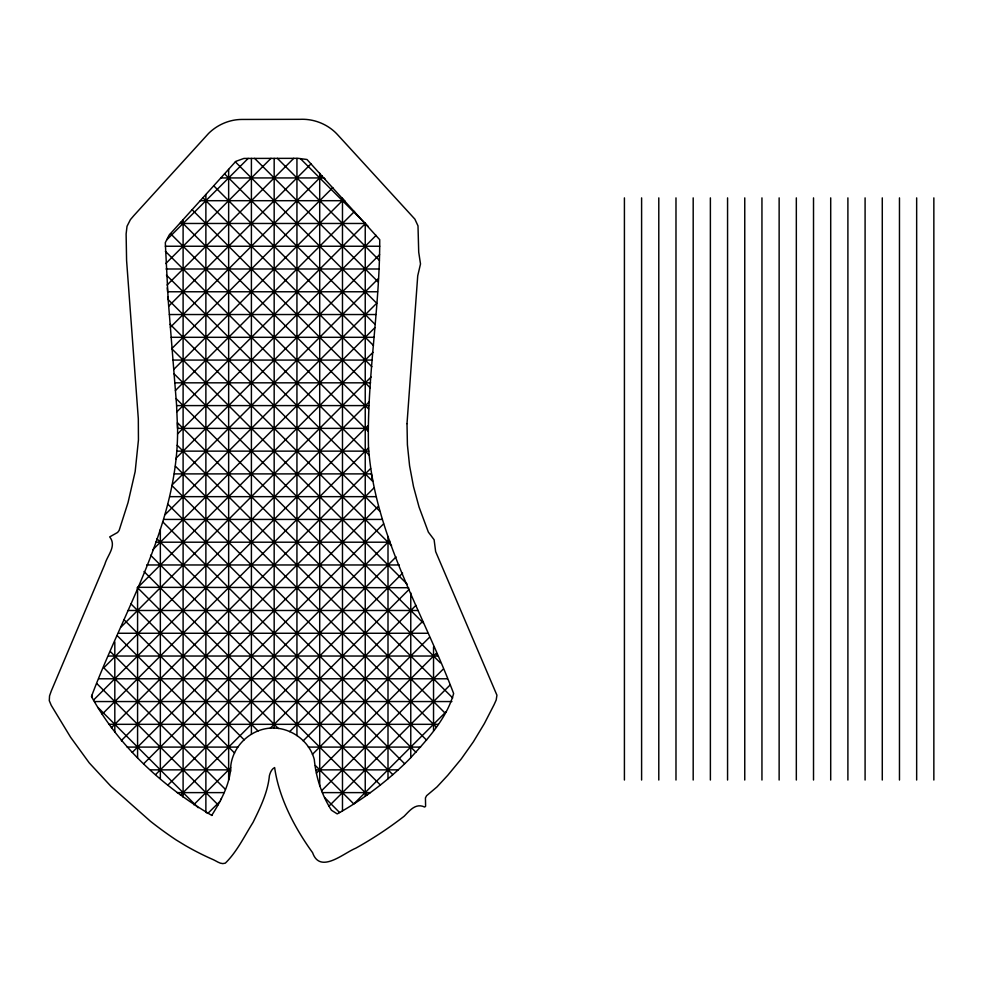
<?xml version="1.0" encoding="UTF-8"?>
<svg xmlns="http://www.w3.org/2000/svg" width="983" height="983" viewBox="0 0 983 983"><rect width="100%" height="100%" fill="white"/><g stroke="black" fill="none" stroke-linecap="round" stroke-linejoin="round"><path stroke-width="1.47" d="M211.738 815.386C221.052 800.518 230.452 783.574 230.821 765.474C233.045 747.35 247.802 732.028 265.693 728.71C286.667 724.631 308.969 738.933 314.302 759.552C316.01 777.553 321.687 794.94 331.468 810.25L337.23 813.912C363.526 799.191 387.72 780.809 409.026 759.503C426.647 740.273 446.503 719.04 453.642 693.556C423.009 612.655 374.646 535.231 368.49 447.105C366.77 377.816 379.88 308.994 379.721 239.692L306.991 159.504L298.168 158.337L243.944 158.435L235.797 161.372L169.125 235.109L165.304 242.666L168.167 299.594L379.585 511.013M369.043 401.961L103.805 667.789L225.377 789.349M211.898 815.472C162.994 786.732 119.004 746.601 91.456 696.492C124.767 607.519 180.663 521.088 177.468 422.727L452.696 697.942M176.166 459.061L176.264 457.98L379.598 254.634M172.222 485.872L426.536 740.088M144.022 571.541L367.396 794.78M408.633 587.723L137.583 587.318L137.583 757.721M220.843 799.781L221.396 798.565M219.934 801.477L207.88 813.371L205.877 812.327L205.877 194.536M181.29 221.74L368.6 408.965M166.729 239.852L248.171 158.41M165.771 263.567L271.001 158.337M167.11 285.009L293.77 158.337M311.12 163.756L168.695 306.18L167.946 296.817M170.391 327.253L321.969 175.674M172.062 348.351L332.832 187.569M173.696 369.473L343.645 199.426M175.404 390.546L354.531 211.419M176.989 411.717L365.492 223.473L179.705 223.473M177.554 433.921L376.12 235.355M172.455 484.558L378.443 278.57M165.156 514.613L376.71 303.243L235.342 161.876M152.734 549.816L374.793 327.744M372.95 352.356L137.288 588.018M121.179 626.896L371.07 377.005M93.545 700.056L367.949 425.651M102.171 714.199L368.551 447.818M111.386 727.752L370.616 468.51M373.909 487.986L121.351 740.555L121.917 741.256M132.25 752.425L378.32 506.356M143.788 763.644L383.567 523.865M155.707 774.481L389.575 540.625M167.909 785.061L396.051 556.919M180.516 795.21L402.6 573.126M193.749 804.745L230.71 767.784M270.178 728.329L409.26 589.247M289.616 731.647L415.932 605.331M303.194 740.838L422.629 621.391M312.397 754.391L429.436 637.353M316.44 773.117L436.243 653.314L437.398 656.03L108.83 656.03M321.638 790.688L443.1 669.226M329.059 806.035L449.981 685.114M446.208 711.643L353.794 803.947L315.383 765.536M220.966 177.935L324.009 177.935L325.348 179.422M200.274 200.704L344.812 200.704M165.328 246.242L379.721 246.242M166.053 268.998L379.02 268.998M377.57 291.767L167.589 291.767L167.294 287.798M169.359 314.535L375.825 314.535M171.189 337.304L374.056 337.304M172.971 360.073L372.373 360.073M174.765 382.829L370.603 382.829M176.608 405.598L368.809 405.598M367.9 428.367L177.542 428.367L176.571 404.91L168.671 305.824M176.842 451.136L368.785 451.136M174.286 473.892L371.377 473.892M169.936 496.661L375.85 496.661M163.719 519.429L382.092 519.429M155.695 542.198L390.177 542.198M146.676 564.967L399.295 564.967M128.036 610.492L418.07 610.492M118.476 633.261L427.691 633.261M99.074 678.786L447.24 678.786M94.429 701.555L451.91 701.555M108.966 724.324L438.209 724.324M127.151 747.092L237.861 747.092M308.367 747.092L420.552 747.092M150.546 769.861L230.6 769.861L230.513 771.729L110.612 651.827M316.071 769.861L398.176 769.861M177.161 792.617L224.075 792.617M322.399 792.617L370.37 792.617M300.405 158.632L368.134 226.36M277.341 158.337L379.426 260.421M254.622 158.386L378.222 281.986M224.603 173.905L375.064 324.365M213.778 185.836L373.454 345.512M202.94 197.767L371.869 366.696M192.127 209.723L370.186 387.781M170.489 233.622L367.912 431.046L367.875 429.043M165.353 251.255L369.067 454.969M166.446 275.105L372.606 481.265L371.402 474.052M170.157 324.341L391.566 545.762M172.111 349.076L407.109 584.074M174.028 373.761L423.341 623.075M176.068 398.557L440.31 662.8M177.21 445.238L445.238 713.265M175.392 466.175L436.268 727.051M168.032 504.353L415.944 752.253M162.908 521.998L404.64 763.73M156.985 538.831L392.807 774.653M150.583 555.211L380.396 785.012M137.46 587.601L278.361 728.514M130.813 603.734L258.062 730.971M324.623 797.532L339.614 812.536M124.153 619.831L244.165 739.843M117.382 635.841L234.593 753.039M96.961 683.701L218.115 804.856M97.993 707.502L198.185 807.694M933.85 197.878L933.85 780.035M916.66 197.878L916.66 780.035M899.47 197.878L899.47 780.035M882.279 197.878L882.279 780.035M865.089 197.878L865.089 780.035M847.899 197.878L847.899 780.035M830.709 197.878L830.709 780.035M813.519 197.878L813.519 780.035M796.328 197.878L796.328 780.035M779.138 197.878L779.138 780.035M761.948 197.878L761.948 780.035M744.758 197.878L744.758 780.035M727.567 197.878L727.567 780.035M710.377 197.878L710.377 780.035M693.187 197.878L693.187 780.035M675.985 197.878L675.985 780.035M658.794 197.878L658.794 780.035M641.604 197.878L641.604 780.035M624.414 197.878L624.414 780.035M433.54 646.961L433.54 730.824M410.771 592.896L410.771 757.696M388.002 536.472L388.002 778.757M365.234 223.202L365.234 796.279M342.477 198.136L342.477 810.889M319.708 173.18L319.708 785.749M296.94 158.423L296.94 735.579M274.171 158.423L274.171 727.973M251.402 158.423L251.402 734.301M228.646 169.395L228.646 780.035M183.108 219.713L183.108 797.152M160.34 529.677L160.34 778.573M114.814 641.924L114.814 732.347M92.046 695.116L92.046 697.5M407.011 423.612L407.404 444.771L409.592 465.819L413.511 486.622L419.053 507.056L428.355 532.11L434.105 539.741L435.641 551.574L496.931 695.202L496.194 699.994L494.044 704.762L484.361 723.586L473.425 741.71L461.224 758.999L447.744 775.317L437.005 786.916L426.597 795.702L425.442 797.901L425.602 806.257L424.681 807.055C415.711 802.742 409.813 810.508 404.173 816.234A384.857 384.857 0 0 1 355.686 848.243C343.571 853.121 320.114 874.329 312.606 852.703C294.458 827.575 278.914 797.84 274.638 767.551C271.627 769.05 270.202 772.613 269.391 775.71C267.831 792.286 260.274 807.67 253.024 822.427C244.349 836.214 237.014 851.708 225.328 863.148C221.101 864.843 217.12 861.403 213.495 859.769A281.457 281.457 0 0 1 185.173 845.441L176.129 839.937A389.28 389.28 0 0 1 150.448 821.272L110.833 786.191L89.269 762.919L70.604 737.25L51.263 705.376L49.285 700.682L49.543 695.903L51.251 691.061L104.837 564.316C107.442 555.051 116.965 546.229 109.703 536.89L117.579 532.467L119.115 530.476L128.06 502.497L135.162 471.57L138.443 440.003L138.32 418.844L126.586 260.495L126.119 233.942L127.016 226.311L130.395 219.651L133.786 215.67L208.617 133.393C217.427 124.706 229.481 119.484 241.892 119.447L300.122 119.324C314.29 118.648 328.469 124.485 337.943 135.089L414.863 219.123L417.996 225.857L418.709 252.127L420.503 263.948L417.726 275.818L407.011 423.612"/></g></svg>
